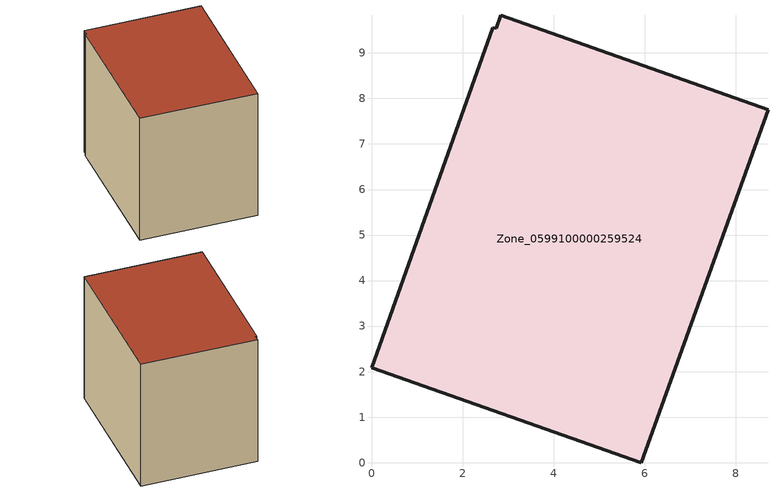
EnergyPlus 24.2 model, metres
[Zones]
Zone_0599100000259524
 floor ground (C_G): 2.73,9.54 2.83,9.83 8.71,7.75 5.93,0 0,2.09 2.67,9.56 z0.63
 wall outside (C_F): 5.93,0 8.71,7.75 2.83,9.83 2.73,9.54 2.67,9.56 0,2.09 5.93,0 z0.63:8.02
 roof outside (C_R): 2.83,9.83 2.73,9.54 2.67,9.56 0,2.09 5.93,0 8.71,7.75 z8.02
[BUILDING]
Pand.0599100000259524: North Axis=0; Terrain=City; Loads Convergence Tolerance Value=0.04; Temperature Convergence Tolerance Value=0.4; Solar Distribution=FullExterior; Maximum Number of Warmup Days=25; Minimum Number of Warmup Days=1
[Site:Location]
Rotterdam.The.Hague.AP_ZH_NLD Design_Conditions: Latitude=51.96; Longitude=4.45; Time Zone=1; Elevation=-4.5
[SITE:GROUNDTEMPERATURE:BUILDINGSURFACE]
18, 18, 18, 18, 18, 18, 18, 18, 18, 18, 18, 18
[MATERIAL] Thermal Absorptance=0.9; Solar Absorptance=0.7; Visible Absorptance=0.7
Name | Roughness | Thickness | Conductivity | Density | Specific Heat
G.TC.1965-1974 | MediumSmooth | 0.15 | 0.882353 | 540 | 1210
F.TC.1965-1974 | Rough | 0.3 | 0.697674 | 1920 | 840
R.TC.1965-1974 | MediumRough | 0.2 | 0.232558 | 1500 | 1000
[CONSTRUCTION]
C_G: G.TC.1965-1974
C_F: F.TC.1965-1974
C_R: R.TC.1965-1974
[ZONE]
Zone_0599100000259524: Type=1; Multiplier=1; Ceiling Height=Autocalculate; Volume=Autocalculate; Floor Area=autocalculate; Part of Total Floor Area=Yes
[ZONEINFILTRATION:DESIGNFLOWRATE]
Infil_Zone_0599100000259524: Zone or ZoneList or Space or SpaceList=Zone_0599100000259524; Schedule=AlwaysOn; Design Flow Rate Calculation Method=Flow/Area; Flow Rate per Floor Area=0.003; Constant Term Coefficient=1; Temperature Term Coefficient=0; Velocity Term Coefficient=0; Velocity Squared Term Coefficient=0
[HVACTEMPLATE:ZONE:IDEALLOADSAIRSYSTEM]
Zone_0599100000259524: Maximum Heating Supply Air Temperature=50; Minimum Cooling Supply Air Temperature=13; Maximum Heating Supply Air Humidity Ratio=0.0156; Minimum Cooling Supply Air Humidity Ratio=0.0077; Heating Limit=NoLimit; Cooling Limit=NoLimit; Dehumidification Control Type=ConstantSensibleHeatRatio; Cooling Sensible Heat Ratio=0.7; Dehumidification Setpoint=60; Humidification Control Type=None; Humidification Setpoint=30; Outdoor Air Method=None; Outdoor Air Flow Rate per Person=0.00944; Outdoor Air Flow Rate per Zone Floor Area=0; Outdoor Air Flow Rate per Zone=0; Demand Controlled Ventilation Type=None; Outdoor Air Economizer Type=NoEconomizer; Heat Recovery Type=None; Sensible Heat Recovery Effectiveness=0.7; Latent Heat Recovery Effectiveness=0.65
[ZONECONTROL:THERMOSTAT]
ThermostatControl_Zone_0599100000259524: Zone or ZoneList=Zone_0599100000259524; Control Type Schedule=DualSetpointControlType; Control 1=Thermostat_Zone_0599100000259524; Temperature Difference Between Cutout And Setpoint=0
[THERMOSTATSETPOINT:DUALSETPOINT]
Thermostat_Zone_0599100000259524: Heating Setpoint Temperature Schedule=HeatingSetpoint_Zone_0599100000259524; Cooling Setpoint Temperature Schedule=CoolingSetpoint_Zone_0599100000259524
[SCHEDULE:COMPACT]
HeatingSetpoint_Zone_0599100000259524: Through: 12/31, For: AllDays, Until: 24:00, 21
CoolingSetpoint_Zone_0599100000259524: Through: 12/31, For: AllDays, Until: 24:00, 24
DualSetpointControlType: Through: 12/31, For: AllDays, Until: 24:00, 4
AlwaysOn: Through: 12/31, For: AllDays, Until: 24:00, 1
